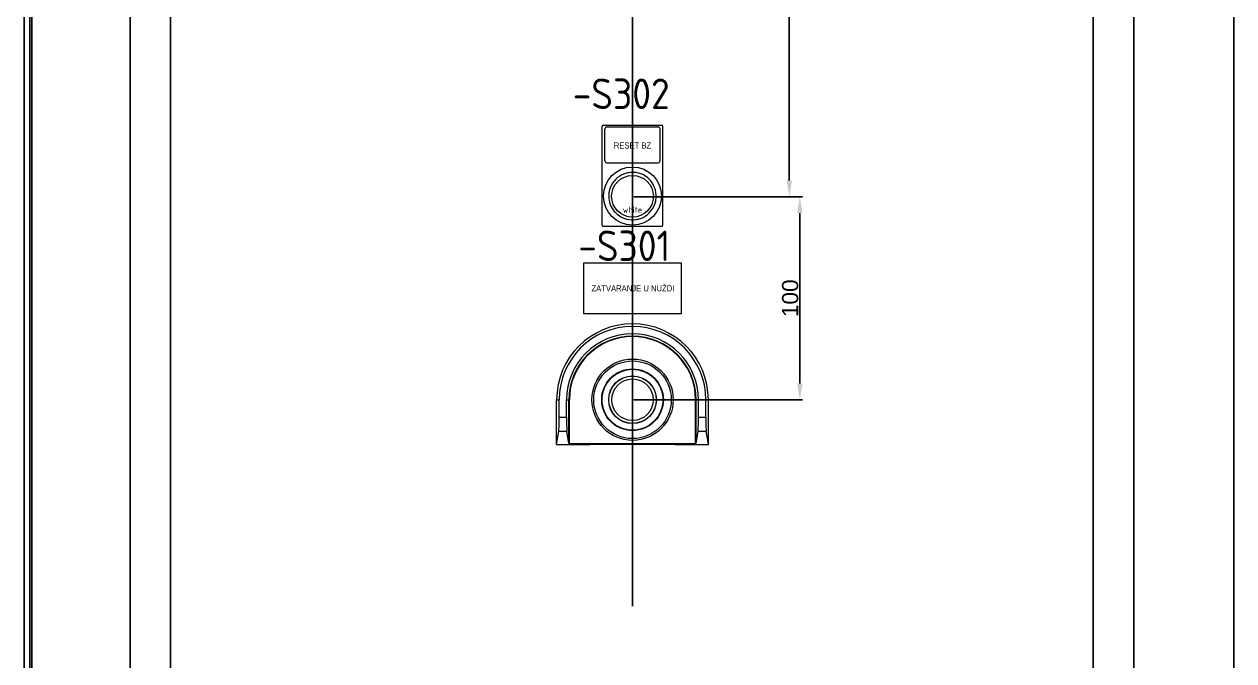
# Model space of a CAD drawing. Header units: millimetres. Extents: x 2936 to 53953, y 1541 to 47526.
# Drawn here: x 42354 to 42950, y 45987 to 46300 of the extents above; entities that cross this region are included whole.
import ezdxf
from ezdxf.enums import TextEntityAlignment as Align

# ---------------------------------------------------------------- set-up
doc = ezdxf.new("R2010")
doc.units = ezdxf.units.MM
doc.linetypes.add('ACAD_ISO03W100', pattern=[30, 12, -18])
doc.layers.add('! NO PLOT !', color=7, linetype='Continuous', true_color=0xff75dd, plot=False)
doc.layers.add('000-PI-Oprema', color=30, linetype='Continuous', lineweight=5)
doc.layers.add('000-PI-ORMAR', color=2, linetype='Continuous')
doc.layers.add('000-PI_TEXT', color=7, linetype='Continuous')
doc.layers.add('KOTE', color=30, linetype='Continuous', plot=False)
doc.styles.add('PI0', font='isocpeur.ttf', dxfattribs={"width": 0.9})
doc.styles.get("Standard").update_dxf_attribs({"font": 'arial.ttf'})
doc.dimstyles.new('ISO-25-lb', dxfattribs={"dimtxt": 8, "dimasz": 8, "dimexe": 1.25, "dimexo": 0.625, "dimtad": 1, "dimtxsty": 'Standard', "dimcen": 5, "dimadec": 0, "dimazin": 0, "dimtfac": 1, "dimtmove": 0, "dimatfit": 3, "dimfxl": 1, "dimarcsym": 0})

# ---------------------------------------------------------------- blocks, each defined once
blk = doc.blocks.new('VX 8226.000_font')
at = {"layer": '! NO PLOT !'}
for p, q in [((24716.17, 8457.65), (24716.17, 6417.65)), ((24736.17, 6422.65), (24736.17, 8452.65)), ((25191.17, 6422.65), (25191.17, 8452.65)), ((25211.17, 6417.65), (25211.17, 8457.65))]:
    blk.add_line(p, q, dxfattribs=at)
at = {"layer": '000-PI-ORMAR'}
for p, q in [((24667.67, 8529.9), (24667.67, 6345.4)), ((24663.98, 8509.4), (24663.98, 6358.4)), ((24666.7, 8509.4), (24666.7, 6358.4)), ((25260.45, 6377.4), (25260.45, 8497.9))]:
    blk.add_line(p, q, dxfattribs=at)
blk = doc.blocks.new('ESD - 3SU1051-1BA20-0AA0')
at = {"layer": '000-PI-Oprema'}
for p, q in [((43979.33, 39069.15), (43980.57, 39069.15)), ((43979.33, 39047.15), (43979.33, 39069.15)), ((43980.57, 39060.65), (43980.57, 39069.15)), ((43984.23, 39069.15), (43985.4, 39069.15)), ((43984.23, 39060.65), (43984.23, 39069.15)), ((43985.4, 39069.15), (43985.6, 39069.15)), ((43985.4, 39047.58), (43985.4, 39069.15)), ((43985.6, 39047.55), (43985.6, 39069.15)), ((44047.85, 39069.15), (44048.05, 39069.15)), ((44047.85, 39047.55), (44047.85, 39069.15)), ((44048.05, 39069.15), (44049.23, 39069.15)), ((44048.05, 39047.58), (44048.05, 39069.15)), ((44049.23, 39060.65), (44049.23, 39069.15)), ((44052.88, 39069.15), (44054.13, 39069.15)), ((44052.88, 39060.65), (44052.88, 39069.15)), ((44054.13, 39047.15), (44054.13, 39069.15)), ((43980.57, 39060.65), (43984.23, 39060.65)), ((44049.23, 39060.65), (44052.88, 39060.65)), ((43979.33, 39047.15), (43980.41, 39053.74)), ((43980.41, 39053.74), (43984.38, 39053.74)), ((43985.4, 39047.58), (43984.38, 39053.74)), ((44048.05, 39047.58), (44049.07, 39053.74)), ((44049.07, 39053.74), (44053.04, 39053.74)), ((44054.13, 39047.15), (44053.04, 39053.74)), ((43979.33, 39047.15), (43995.6, 39047.15)), ((43985.6, 39047.55), (44047.85, 39047.55)), ((43995.54, 39047.21), (44037.91, 39047.21)), ((44037.85, 39047.15), (44054.13, 39047.15))]:
    blk.add_line(p, q, dxfattribs=at)
for points in [[(43980.41, 39053.74), (43980.45, 39054.1), (43980.48, 39054.72), (43980.51, 39055.59), (43980.54, 39056.67), (43980.55, 39057.9), (43980.57, 39059.25), (43980.57, 39060.65)], [(43984.23, 39060.65), (43984.23, 39059.25), (43984.24, 39057.9), (43984.26, 39056.67), (43984.28, 39055.59), (43984.31, 39054.72), (43984.34, 39054.1), (43984.38, 39053.74)], [(44049.07, 39053.74), (44049.11, 39054.1), (44049.14, 39054.72), (44049.17, 39055.59), (44049.19, 39056.67), (44049.21, 39057.9), (44049.22, 39059.25), (44049.23, 39060.65)], [(44052.88, 39060.65), (44052.89, 39059.25), (44052.9, 39057.9), (44052.91, 39056.67), (44052.94, 39055.59), (44052.97, 39054.72), (44053, 39054.1), (44053.04, 39053.74)], [(43985.4, 39047.58), (43985.4, 39047.57), (43985.42, 39047.56), (43985.43, 39047.56), (43985.46, 39047.55), (43985.49, 39047.55), (43985.52, 39047.55), (43985.56, 39047.55), (43985.6, 39047.55)], [(44047.85, 39047.55), (44047.89, 39047.55), (44047.93, 39047.55), (44047.96, 39047.55), (44047.99, 39047.55), (44048.02, 39047.56), (44048.04, 39047.56), (44048.05, 39047.57), (44048.05, 39047.58)]]:
    blk.add_lwpolyline(points, dxfattribs=at)
for radius in [20.05, 19.13, 15.2, 15, 11.75, 11.68, 10.25]:
    blk.add_circle((44016.73, 39069.15), radius, dxfattribs=at)
for radius, start, end in [(37.4, 0, 180), (36.16, 0, 180), (32.5, 0, 180), (31.33, 0, 180), (31.13, 0, 180), (30.5, 225.99624, 226.16782), (30.5, 313.83218, 314.00376)]:
    blk.add_arc((44016.73, 39069.15), radius, start, end, dxfattribs=at)
blk = doc.blocks.new('Label_holder_rectangular')
at = {"layer": '000-PI-Oprema'}
for p, q in [((-14.9, -14.4), (-14.9, 34.400002)), ((-14.4, 34.900002), (14.4, 34.900002)), ((-13.6, 17.4), (-13.6, 33.099998)), ((-12.6, 34.099998), (12.6, 34.099998)), ((13.6, 17.4), (13.6, 33.099998)), ((14.9, -14.4), (14.9, 34.400002)), ((-12.6, 16.4), (12.6, 16.4)), ((-14.4, -14.9), (14.4, -14.9))]:
    blk.add_line(p, q, dxfattribs=at)
blk.add_circle((0, 0), 14.3, dxfattribs=at)
for centre, radius, start, end in [((-14.4, 34.4), 0.5, 89.999956, 179.999825), ((-12.6, 33.1), 1, 90.000022, 180.000087), ((12.6, 33.1), 1, 359.999913, 89.999978), ((14.4, 34.4), 0.5, 0.000175, 90.000044), ((-12.6, 17.4), 1, 180, 269.999978), ((12.6, 17.4), 1, 270.000022, 0), ((0, 0), 11.7, 109.999999, 160.000001), ((0, 0), 11.704999, 100, 110), ((0, 0), 11.7, 50, 100), ((0, 0), 11.705, 40.000001, 49.999999), ((0, 0), 11.7, 350, 40), ((0, 0), 11.7, 170, 180), ((0, 0), 11.7, 180, 220), ((0, 0), 11.705, 160, 170), ((0, 0), 11.7, 289.999999, 340.000001), ((0, 0), 11.705, 340, 350), ((0, 0), 11.705, 220.000001, 229.999999), ((0, 0), 11.7, 230, 280), ((0, 0), 11.704999, 280, 290), ((-14.4, -14.4), 0.5, 180, 270.000044), ((14.4, -14.4), 0.5, 269.999956, 0)]:
    blk.add_arc(centre, radius, start, end, dxfattribs=at)
blk = doc.blocks.new('*D894')
at = {"layer": 'Defpoints', "color": 0, "lineweight": 25, "ltscale": 0.25, "transparency": 16777216}
for p in [(42653.96, 46215.41), (42653.96, 46115.41), (42736.46, 46115.41)]:
    blk.add_point(p, dxfattribs=at)
at = {"layer": 'KOTE', "color": 0, "linetype": 'Continuous', "lineweight": -2, "ltscale": 0.25, "transparency": 16777216}
for p, q in [((42654.59, 46215.41), (42737.71, 46215.41)), ((42736.46, 46207.41), (42736.46, 46123.41)), ((42654.59, 46115.41), (42737.71, 46115.41))]:
    blk.add_line(p, q, dxfattribs=at)
at = {"layer": 'KOTE', "color": 0, "lineweight": 25, "ltscale": 0.25, "transparency": 16777216}
for points in [[(42735.13, 46207.41), (42737.8, 46207.41), (42736.46, 46215.41)], [(42735.13, 46123.41), (42737.8, 46123.41), (42736.46, 46115.41)]]:
    blk.add_solid(points, dxfattribs=at)
at = {"layer": 'KOTE', "color": 0, "lineweight": 25, "ltscale": 0.25, "transparency": 16777216, "insert": (42731.75, 46165.41), "char_height": 8, "attachment_point": 5, "rotation": 90}
blk.add_mtext('100', dxfattribs=at)
blk = doc.blocks.new('*D888')
at = {"layer": 'Defpoints', "color": 0, "lineweight": 25, "ltscale": 0.25, "transparency": 16777216}
for p in [(42693.86, 46415.41), (42653.96, 46215.41), (42731.29, 46215.41)]:
    blk.add_point(p, dxfattribs=at)
at = {"layer": 'KOTE', "color": 0, "linetype": 'Continuous', "lineweight": -2, "ltscale": 0.25, "transparency": 16777216}
for p, q in [((42694.49, 46415.41), (42732.54, 46415.41)), ((42731.29, 46407.41), (42731.29, 46223.41)), ((42654.59, 46215.41), (42732.54, 46215.41))]:
    blk.add_line(p, q, dxfattribs=at)
at = {"layer": 'KOTE', "color": 0, "lineweight": 25, "ltscale": 0.25, "transparency": 16777216}
for points in [[(42729.95, 46407.41), (42732.62, 46407.41), (42731.29, 46415.41)], [(42729.95, 46223.41), (42732.62, 46223.41), (42731.29, 46215.41)]]:
    blk.add_solid(points, dxfattribs=at)
at = {"layer": 'KOTE', "color": 0, "lineweight": 25, "ltscale": 0.25, "transparency": 16777216, "insert": (42726.58, 46315.41), "char_height": 8, "attachment_point": 5, "rotation": 90}
blk.add_mtext('200', dxfattribs=at)

msp = doc.modelspace()

# ---------------------------------------------------------------- linework, layer by layer
at = {"layer": '! NO PLOT !', "lineweight": 25, "ltscale": 0.25}
msp.add_line((42653.964, 47420.899), (42653.964, 46013.706), dxfattribs=at)
at = {"layer": '000-PI-Oprema'}
msp.add_lwpolyline([(42629.964, 46182.807), (42677.964, 46182.807), (42677.964, 46157.807), (42629.964, 46157.807)], close=True, dxfattribs=at)
msp.add_circle((42653.964, 46215.666), 10.3, dxfattribs=at)

# ---------------------------------------------------------------- block references
at = {"layer": '000-PI-Oprema', "linetype": 'ACAD_ISO03W100', "lineweight": 25, "ltscale": 0.25}
msp.add_blockref('Label_holder_rectangular', (42653.964, 46215.766), dxfattribs=at)
at = {"layer": '000-PI-Oprema', "ltscale": 0.25}
msp.add_blockref('ESD - 3SU1051-1BA20-0AA0', (-1362.761, 7046.256), dxfattribs=at)
at = {"layer": '000-PI-ORMAR', "linetype": 'ByBlock', "lineweight": -2}
msp.add_blockref('VX 8226.000_font', (17690.019, 38900.066), dxfattribs=at)

# ---------------------------------------------------------------- texts
at = {"layer": '! NO PLOT !', "insert": (42653.964, 46209.012), "char_height": 3, "width": 27.82747, "attachment_point": 5, "style": 'PI0'}
msp.add_mtext('{\\fISOCPEUR|b0|i0|c238|p34;white}', dxfattribs=at)
at = {"layer": '000-PI_TEXT', "style": 'PI0', "width": 0.9}
for s, p in [('-S302', (42648.392, 46266.186)), ('-S301', (42649.915, 46191.287))]:
    msp.add_text(s, height=15, dxfattribs=at).set_placement(p, align=Align.MIDDLE)
at = {"layer": '000-PI_TEXT', "insert": (42653.964, 46240.666), "char_height": 3, "width": 24.5, "attachment_point": 5, "style": 'PI0'}
msp.add_mtext('{\\fArial|b0|i0|c238|p34;RESET BZ}', dxfattribs=at)
at = {"layer": '000-PI_TEXT', "linetype": 'Continuous', "insert": (42629.964, 46170.307), "char_height": 3, "width": 48, "attachment_point": 4, "style": 'PI0'}
msp.add_mtext('\\pi3.77486;{\\fArial|b0|i0|c238|p34;ZATVARANJE U NUŽDI}', dxfattribs=at)

# ---------------------------------------------------------------- dimensions: what is measured, and where the dimension line sits
at = {"layer": 'KOTE', "lineweight": 25, "ltscale": 0.25}
for base, p1, p2, picture, middle in [((42731.286, 46215.407), (42693.864, 46415.407), (42653.964, 46215.407), '*D888', (42726.576, 46315.407)), ((42736.464, 46115.407), (42653.964, 46215.407), (42653.964, 46115.407), '*D894', (42731.754, 46165.407))]:
    dim = msp.add_linear_dim(base=base, p1=p1, p2=p2, angle=90, dimstyle='ISO-25-lb', dxfattribs=at)
    dim.commit()
    dim.dimension.update_dxf_attribs({"geometry": picture, "text_midpoint": middle})

doc.saveas('drawing.dxf')
